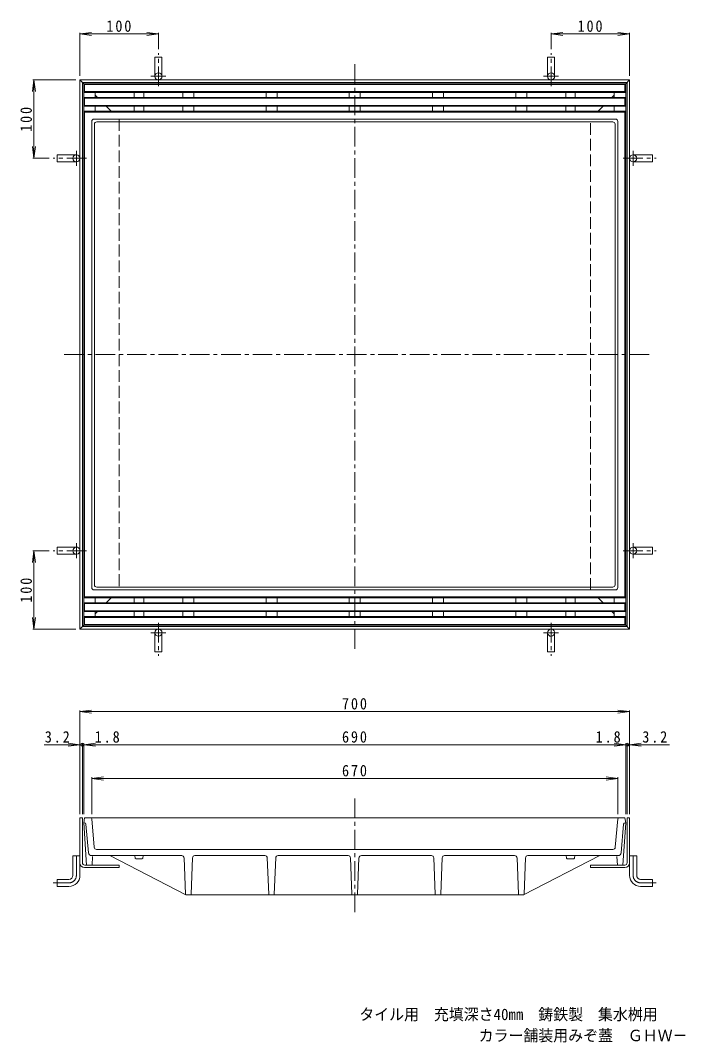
# Model space of a CAD drawing. Units: millimetres, scale not verified. Extents: x -854 to 819, y -687 to 654.
# Drawn here: x -854 to -11, y -687 to 615 of the extents above; entities that cross this region are included whole.
import ezdxf
from ezdxf.enums import TextEntityAlignment as Align

# ---------------------------------------------------------------- set-up
doc = ezdxf.new("R2010")
doc.units = ezdxf.units.MM
doc.header["$LTSCALE"] = 5
doc.header["$PDMODE"] = 32
doc.header["$PDSIZE"] = 4
doc.linetypes.add('CHAIN1', pattern=[8, 5, -1, 1, -1])
doc.linetypes.add('DASHED3', pattern=[4, 3, -1])
for name, color, linetype, lineweight in [('0-0', 3, 'Continuous', 9), ('0-1', 2, 'Continuous', 9), ('0-F', 7, 'Continuous', 9)]:
    doc.layers.add(name, color=color, linetype=linetype, lineweight=lineweight)
doc.layers.add('F-5_F-5ﾚｲﾔ', color=3, linetype='Continuous')
doc.styles.add('ＭＳ ゴシック', font='')
doc.styles.get('ＭＳ ゴシック').set_extended_font_data('MS Gothic')

msp = doc.modelspace()

# ---------------------------------------------------------------- linework, layer by layer
at = {"layer": '0-0', "linetype": 'CHAIN1'}
for p, q in [((-428.338, -185.588), (-428.338, 564.412)), ((-53.338, 189.412), (-803.338, 189.412)), ((-428.338, -376.217), (-428.338, -524.217))]:
    msp.add_line(p, q, dxfattribs=at)
at = {"layer": '0-0'}
for p, q in [((-773.338, 534.412), (-83.338, 534.412)), ((-773.338, -155.588), (-773.338, 534.412)), ((-84.338, 533.412), (-83.338, 534.412)), ((-83.338, 534.412), (-83.338, -155.588)), ((-772.338, 524.412), (-773.338, 523.412)), ((-773.338, 523.412), (-83.338, 523.412)), ((-772.338, 533.412), (-84.338, 533.412)), ((-772.338, 524.412), (-84.338, 524.412)), ((-758.838, 516.912), (-758.838, 523.412)), ((-709.088, 523.412), (-709.088, 516.912)), ((-697.088, 523.412), (-697.088, 516.912)), ((-647.338, 516.912), (-647.338, 523.412)), ((-633.338, 516.912), (-633.338, 523.412)), ((-541.338, 516.912), (-541.338, 523.412)), ((-527.338, 516.912), (-527.338, 523.412)), ((-435.338, 516.912), (-435.338, 523.412)), ((-421.338, 516.912), (-421.338, 523.412)), ((-329.338, 516.912), (-329.338, 523.412)), ((-315.338, 516.912), (-315.338, 523.412)), ((-223.338, 516.912), (-223.338, 523.412)), ((-209.338, 516.912), (-209.338, 523.412)), ((-159.588, 523.412), (-159.588, 516.912)), ((-147.588, 523.412), (-147.588, 516.912)), ((-97.838, 516.912), (-97.838, 523.412)), ((-84.338, 524.412), (-84.338, 533.412)), ((-84.338, 524.412), (-83.338, 523.412)), ((-773.338, 516.912), (-83.338, 516.912)), ((-772.338, 515.912), (-773.338, 516.912)), ((-772.338, 515.912), (-84.338, 515.912)), ((-772.338, 506.912), (-772.338, 515.912)), ((-84.338, 515.912), (-83.338, 516.912)), ((-84.338, 506.912), (-84.338, 515.912)), ((-772.338, 506.912), (-773.338, 505.912)), ((-773.338, 505.912), (-83.338, 505.912)), ((-773.338, 499.412), (-83.338, 499.412)), ((-773.338, 499.412), (-772.338, 498.412)), ((-772.338, 506.912), (-84.338, 506.912)), ((-772.338, 498.412), (-84.338, 498.412)), ((-772.338, -119.588), (-772.338, 498.412)), ((-758.838, 499.412), (-758.838, 505.912)), ((-709.088, 505.912), (-709.088, 499.412)), ((-697.088, 505.912), (-697.088, 499.412)), ((-647.338, 499.412), (-647.338, 505.912)), ((-633.338, 499.412), (-633.338, 505.912)), ((-541.338, 499.412), (-541.338, 505.912)), ((-527.338, 499.412), (-527.338, 505.912)), ((-435.338, 499.412), (-435.338, 505.912)), ((-421.338, 499.412), (-421.338, 505.912)), ((-329.338, 499.412), (-329.338, 505.912)), ((-315.338, 499.412), (-315.338, 505.912)), ((-223.338, 499.412), (-223.338, 505.912)), ((-209.338, 499.412), (-209.338, 505.912)), ((-159.588, 505.912), (-159.588, 499.412)), ((-147.588, 505.912), (-147.588, 499.412)), ((-97.838, 499.412), (-97.838, 505.912)), ((-84.338, 506.912), (-83.338, 505.912)), ((-83.338, 499.412), (-84.338, 498.412)), ((-84.338, 498.412), (-84.338, -119.588)), ((-763.338, -107.588), (-763.338, 486.412)), ((-760.338, 489.412), (-96.338, 489.412)), ((-759.838, -104.088), (-759.838, 482.912)), ((-756.838, 485.912), (-99.838, 485.912)), ((-96.838, 482.912), (-96.838, -104.088)), ((-93.338, 486.412), (-93.338, -107.588)), ((-760.338, -110.588), (-96.338, -110.588)), ((-756.838, -107.088), (-99.838, -107.088)), ((-773.338, -120.588), (-772.338, -119.588)), ((-773.338, -120.588), (-83.338, -120.588)), ((-772.338, -128.088), (-773.338, -127.088)), ((-773.338, -127.088), (-83.338, -127.088)), ((-772.338, -119.588), (-84.338, -119.588)), ((-772.338, -128.088), (-772.338, -137.088)), ((-772.338, -128.088), (-84.338, -128.088)), ((-758.838, -120.588), (-758.838, -127.088)), ((-709.088, -127.088), (-709.088, -120.588)), ((-697.088, -127.088), (-697.088, -120.588)), ((-647.338, -120.588), (-647.338, -127.088)), ((-633.338, -120.588), (-633.338, -127.088)), ((-541.338, -120.588), (-541.338, -127.088)), ((-527.338, -120.588), (-527.338, -127.088)), ((-435.338, -120.588), (-435.338, -127.088)), ((-421.338, -120.588), (-421.338, -127.088)), ((-329.338, -120.588), (-329.338, -127.088)), ((-315.338, -120.588), (-315.338, -127.088)), ((-223.338, -120.588), (-223.338, -127.088)), ((-209.338, -120.588), (-209.338, -127.088)), ((-159.588, -127.088), (-159.588, -120.588)), ((-147.588, -127.088), (-147.588, -120.588)), ((-97.838, -120.588), (-97.838, -127.088)), ((-83.338, -120.588), (-84.338, -119.588)), ((-84.338, -128.088), (-83.338, -127.088)), ((-84.338, -128.088), (-84.338, -137.088)), ((-772.338, -137.088), (-773.338, -138.088)), ((-773.338, -138.088), (-83.338, -138.088)), ((-772.338, -137.088), (-84.338, -137.088)), ((-758.838, -138.088), (-758.838, -144.588)), ((-709.088, -144.588), (-709.088, -138.088)), ((-697.088, -144.588), (-697.088, -138.088)), ((-647.338, -138.088), (-647.338, -144.588)), ((-633.338, -138.088), (-633.338, -144.588)), ((-541.338, -138.088), (-541.338, -144.588)), ((-527.338, -138.088), (-527.338, -144.588)), ((-435.338, -138.088), (-435.338, -144.588)), ((-421.338, -138.088), (-421.338, -144.588)), ((-329.338, -138.088), (-329.338, -144.588)), ((-315.338, -138.088), (-315.338, -144.588)), ((-223.338, -138.088), (-223.338, -144.588)), ((-209.338, -138.088), (-209.338, -144.588)), ((-159.588, -144.588), (-159.588, -138.088)), ((-147.588, -144.588), (-147.588, -138.088)), ((-97.838, -138.088), (-97.838, -144.588)), ((-84.338, -137.088), (-83.338, -138.088)), ((-772.338, -145.588), (-773.338, -144.588)), ((-773.338, -144.588), (-83.338, -144.588)), ((-772.338, -154.588), (-773.338, -155.588)), ((-773.338, -155.588), (-83.338, -155.588)), ((-772.338, -145.588), (-772.338, -154.588)), ((-772.338, -145.588), (-84.338, -145.588)), ((-772.338, -154.588), (-84.338, -154.588)), ((-84.338, -145.588), (-83.338, -144.588)), ((-772.338, -401.217), (-84.338, -401.217)), ((-763.258, -402.13), (-760.078, -438.478)), ((-93.418, -402.13), (-96.598, -438.478)), ((-772.676, -407.217), (-773.338, -407.217)), ((-767.488, -445.566), (-770.684, -409.043)), ((-89.188, -445.566), (-85.992, -409.043)), ((-84, -407.217), (-83.338, -407.217)), ((-99.587, -441.217), (-757.089, -441.217)), ((-648.72, -449.217), (-763.503, -449.217)), ((-762.118, -450.115), (-762.838, -461.217)), ((-740.338, -449.217), (-643.334, -499.107)), ((-708.164, -452.3), (-708.421, -449.217)), ((-699.008, -453.217), (-707.168, -453.217)), ((-698.012, -452.3), (-697.755, -449.217)), ((-645.723, -452.097), (-643.876, -498.257)), ((-634.953, -452.097), (-636.8, -498.257)), ((-542.72, -449.217), (-631.956, -449.217)), ((-539.723, -452.097), (-537.876, -498.257)), ((-528.953, -452.097), (-530.8, -498.257)), ((-436.72, -449.217), (-525.956, -449.217)), ((-433.723, -452.097), (-431.876, -498.257)), ((-422.953, -452.097), (-424.8, -498.257)), ((-419.956, -449.217), (-330.72, -449.217)), ((-327.723, -452.097), (-325.876, -498.257)), ((-316.953, -452.097), (-318.8, -498.257)), ((-313.956, -449.217), (-224.72, -449.217)), ((-221.723, -452.097), (-219.876, -498.257)), ((-116.338, -449.217), (-213.342, -499.107)), ((-210.953, -452.097), (-212.8, -498.257)), ((-207.956, -449.217), (-93.173, -449.217)), ((-158.664, -452.3), (-158.921, -449.217)), ((-157.668, -453.217), (-149.508, -453.217)), ((-148.511, -452.3), (-148.255, -449.217)), ((-94.557, -450.115), (-93.838, -461.217)), ((-86.838, -461.217), (-93.838, -461.217)), ((-213.799, -499.217), (-642.877, -499.217))]:
    msp.add_line(p, q, dxfattribs=at)
for points in [[(-772.338, 524.412), (-772.338, 533.412), (-773.338, 534.412)], [(-84.338, -145.588), (-84.338, -154.588), (-83.338, -155.588)], [(-772.338, -401.217), (-773.338, -407.217), (-769.838, -461.217), (-762.838, -461.217)], [(-84.338, -401.217), (-83.338, -407.217), (-86.838, -461.217)]]:
    msp.add_lwpolyline(points, dxfattribs=at)
for centre, radius, start, end in [((-760.338, 486.412), 3, 90, 180), ((-756.838, 482.912), 3, 90, 180), ((-99.838, 482.912), 3, 0, 90), ((-96.338, 486.412), 3, 0, 90), ((-756.838, -104.088), 3, 180, 270), ((-99.838, -104.088), 3, 270, 0), ((-760.338, -107.588), 3, 180, 270), ((-96.338, -107.588), 3, 270, 0), ((-764.254, -402.217), 1, 5.00029, 90), ((-92.422, -402.217), 1, 90, 174.99971), ((-772.676, -409.217), 2, 5.00014, 90), ((-84, -409.217), 2, 90, 174.99986), ((-757.089, -438.217), 3, 185.00018, 269.99883), ((-99.587, -438.217), 3, 270.00117, 354.99982), ((-763.503, -445.217), 4, 185.00052, 270), ((-707.168, -452.217), 1, 184.76341, 270), ((-699.008, -452.217), 1, 270, 355.23659), ((-648.72, -452.217), 3, 2.29082, 90), ((-631.956, -452.217), 3, 90, 177.70918), ((-542.72, -452.217), 3, 2.29082, 90), ((-525.956, -452.217), 3, 90, 177.70918), ((-436.72, -452.217), 3, 2.29082, 90), ((-419.956, -452.217), 3, 90, 177.70918), ((-330.72, -452.217), 3, 2.29082, 90), ((-313.956, -452.217), 3, 90, 177.70918), ((-224.72, -452.217), 3, 2.29082, 90), ((-207.956, -452.217), 3, 90, 177.70918), ((-157.668, -452.217), 1, 184.76341, 270), ((-149.508, -452.217), 1, 270, 355.23659), ((-93.173, -445.217), 4, 270, 354.99948), ((-642.877, -498.217), 1, 182.29019, 270), ((-637.799, -498.217), 1, 270, 357.70981), ((-536.877, -498.217), 1, 182.29019, 270), ((-531.799, -498.217), 1, 270, 357.70981), ((-430.877, -498.217), 1, 182.29019, 270), ((-425.799, -498.217), 1, 270, 357.70981), ((-324.877, -498.217), 1, 182.29019, 270), ((-319.799, -498.217), 1, 270, 357.70981), ((-218.877, -498.217), 1, 182.29019, 270), ((-213.799, -498.217), 1, 270, 357.70981)]:
    msp.add_arc(centre, radius, start, end, dxfattribs=at)
at = {"layer": '0-1', "linetype": 'CHAIN1'}
for p, q in [((-678.338, 531.212), (-678.338, 573.412)), ((-178.338, 531.212), (-178.338, 573.412)), ((-687.838, 543.912), (-668.838, 543.912)), ((-187.838, 543.912), (-168.838, 543.912)), ((-782.838, 448.912), (-782.838, 429.912)), ((-73.838, 448.912), (-73.838, 429.912)), ((-770.138, 439.412), (-812.338, 439.412)), ((-86.538, 439.412), (-44.338, 439.412)), ((-782.838, -51.088), (-782.838, -70.088)), ((-73.838, -51.088), (-73.838, -70.088)), ((-770.138, -60.588), (-812.338, -60.588)), ((-86.538, -60.588), (-44.338, -60.588)), ((-678.338, -152.388), (-678.338, -194.588)), ((-178.338, -152.388), (-178.338, -194.588)), ((-687.838, -165.088), (-668.838, -165.088)), ((-187.838, -165.088), (-168.838, -165.088)), ((-782.838, -474.417), (-782.838, -444.417)), ((-73.838, -474.417), (-73.838, -444.417)), ((-792.338, -483.917), (-812.338, -483.917)), ((-64.338, -483.917), (-44.338, -483.917))]:
    msp.add_line(p, q, dxfattribs=at)
at = {"layer": '0-1'}
for p, q in [((-682.838, 568.412), (-673.838, 568.412)), ((-682.838, 543.912), (-682.838, 568.412)), ((-673.838, 543.907), (-673.838, 568.412)), ((-182.838, 543.907), (-182.838, 568.412)), ((-173.838, 568.412), (-182.838, 568.412)), ((-173.838, 543.912), (-173.838, 568.412)), ((-78.338, 539.412), (-778.338, 539.412)), ((-778.338, 539.412), (-778.338, -160.588)), ((-778.338, 539.412), (-773.338, 534.412)), ((-81.538, 536.212), (-775.138, 536.212)), ((-78.338, 539.412), (-83.338, 534.412)), ((-81.538, -157.388), (-81.538, 536.212)), ((-78.338, -160.588), (-78.338, 539.412)), ((-758.838, 519.912), (-755.838, 516.912)), ((-97.838, 519.912), (-100.838, 516.912)), ((-744.838, 505.912), (-738.338, 499.412)), ((-111.838, 505.912), (-118.338, 499.412)), ((-782.838, 443.912), (-807.338, 443.912)), ((-807.338, 443.912), (-807.338, 434.912)), ((-73.838, 443.912), (-49.338, 443.912)), ((-49.338, 443.912), (-49.338, 434.912)), ((-782.833, 434.912), (-807.338, 434.912)), ((-73.843, 434.912), (-49.338, 434.912)), ((-807.338, -65.088), (-807.338, -56.088)), ((-782.833, -56.088), (-807.338, -56.088)), ((-782.838, -65.088), (-807.338, -65.088)), ((-73.843, -56.088), (-49.338, -56.088)), ((-73.838, -65.088), (-49.338, -65.088)), ((-49.338, -65.088), (-49.338, -56.088)), ((-744.838, -127.088), (-738.338, -120.588)), ((-111.838, -127.088), (-118.338, -120.588)), ((-758.838, -141.088), (-755.838, -138.088)), ((-97.838, -141.088), (-100.838, -138.088)), ((-778.338, -160.588), (-773.338, -155.588)), ((-78.338, -160.588), (-83.338, -155.588)), ((-778.338, -160.588), (-78.338, -160.588)), ((-682.838, -165.088), (-682.838, -189.588)), ((-673.838, -165.082), (-673.838, -189.588)), ((-182.838, -165.082), (-182.838, -189.588)), ((-173.838, -165.088), (-173.838, -189.588)), ((-682.838, -189.588), (-673.838, -189.588)), ((-173.838, -189.588), (-182.838, -189.588)), ((-778.338, -401.217), (-775.138, -401.217)), ((-778.338, -401.217), (-778.338, -474.417)), ((-775.138, -401.217), (-775.138, -458.217)), ((-78.338, -401.217), (-81.538, -401.217)), ((-81.538, -401.217), (-81.538, -458.217)), ((-78.338, -401.217), (-78.338, -474.417)), ((-787.338, -474.417), (-787.338, -449.417)), ((-778.338, -449.417), (-787.338, -449.417)), ((-78.338, -449.417), (-69.338, -449.417)), ((-69.338, -474.417), (-69.338, -449.417)), ((-772.338, -464.417), (-728.338, -464.417)), ((-772.138, -461.217), (-728.338, -461.217)), ((-728.338, -461.217), (-728.338, -464.417)), ((-128.338, -461.217), (-128.338, -464.417)), ((-84.538, -461.217), (-128.338, -461.217)), ((-84.338, -464.417), (-128.338, -464.417)), ((-807.338, -488.417), (-807.338, -479.417)), ((-792.338, -479.417), (-807.338, -479.417)), ((-64.338, -479.417), (-49.338, -479.417)), ((-49.338, -488.417), (-49.338, -479.417)), ((-792.338, -488.417), (-807.338, -488.417)), ((-64.338, -488.417), (-49.338, -488.417))]:
    msp.add_line(p, q, dxfattribs=at)
at = {"layer": '0-1', "linetype": 'DASHED3'}
for p, q in [((-128.338, 489.412), (-728.338, 489.412)), ((-128.338, -110.588), (-128.338, 489.412))]:
    msp.add_line(p, q, dxfattribs=at)
at = {"layer": '0-1'}
msp.add_lwpolyline([(-775.138, 536.212), (-775.138, -157.388), (-81.538, -157.388)], dxfattribs=at)
at = {"layer": '0-1', "linetype": 'DASHED3'}
msp.add_lwpolyline([(-728.338, 489.412), (-728.338, -110.588), (-128.338, -110.588)], dxfattribs=at)
at = {"layer": '0-1'}
for centre in [(-678.338, 543.912), (-178.338, 543.912), (-782.838, 439.412), (-73.838, 439.412), (-73.838, -60.588), (-678.338, -165.088)]:
    msp.add_circle(centre, 4.5, dxfattribs=at)
for centre, radius, start, end in [((-782.838, -60.588), 4.5, 278.64996, 270), ((-178.338, -165.088), 4.5, 8.64996, 0), ((-772.338, -458.417), 6, 180, 270), ((-772.138, -458.217), 3, 180, 270), ((-84.538, -458.217), 3, 272.17125, 0), ((-84.338, -458.417), 6, 271.08562, 0), ((-792.338, -474.417), 5, 270, 0), ((-792.338, -474.417), 14, 270, 0), ((-64.338, -474.417), 14, 180, 270), ((-64.338, -474.417), 5, 180, 270)]:
    msp.add_arc(centre, radius, start, end, dxfattribs=at)
at = {"layer": '0-1', "linetype": 'CHAIN1'}
for centre, start, end in [((-792.338, -474.417), 270, 359.99998), ((-64.338, -474.417), 180, 269.99998)]:
    msp.add_arc(centre, 9.5, start, end, dxfattribs=at)
at = {"layer": '0-F'}
for p, q in [((-778.338, 597.893), (-763.466, 599.851)), ((-778.338, 544.412), (-778.338, 599.393)), ((-678.338, 597.893), (-693.21, 599.851)), ((-678.338, 578.412), (-678.338, 599.393)), ((-178.338, 597.893), (-163.466, 599.851)), ((-178.338, 578.412), (-178.338, 599.393)), ((-78.338, 597.893), (-93.21, 599.851)), ((-78.338, 544.412), (-78.338, 599.393)), ((-778.338, 597.893), (-678.338, 597.893)), ((-778.338, 597.893), (-763.466, 595.935)), ((-678.338, 597.893), (-693.21, 595.935)), ((-178.338, 597.893), (-78.338, 597.893)), ((-178.338, 597.893), (-163.466, 595.935)), ((-78.338, 597.893), (-93.21, 595.935)), ((-836.819, 539.411), (-838.777, 524.54)), ((-783.338, 539.412), (-838.319, 539.411)), ((-836.819, 539.411), (-836.818, 439.411)), ((-836.819, 539.411), (-834.861, 524.54)), ((-836.818, 439.411), (-838.776, 454.283)), ((-836.818, 439.411), (-834.86, 454.283)), ((-817.337, 439.412), (-838.318, 439.411)), ((-836.811, -60.589), (-838.769, -75.46)), ((-817.331, -60.588), (-838.311, -60.589)), ((-836.811, -60.589), (-836.81, -160.589)), ((-836.811, -60.589), (-834.853, -75.46)), ((-836.81, -160.589), (-838.768, -145.717)), ((-836.81, -160.589), (-834.853, -145.717)), ((-783.329, -160.588), (-838.31, -160.589)), ((-778.338, -265.6), (-763.466, -263.642)), ((-778.338, -396.217), (-778.338, -264.1)), ((-778.338, -265.6), (-78.338, -265.6)), ((-778.338, -265.6), (-763.466, -267.558)), ((-78.338, -265.6), (-93.21, -263.642)), ((-78.338, -265.6), (-93.21, -267.558)), ((-78.338, -396.217), (-78.338, -264.1)), ((-27.666, -307.862), (-824.01, -307.862)), ((-778.338, -307.862), (-793.21, -305.904)), ((-778.338, -307.862), (-793.21, -309.82)), ((-775.138, -396.217), (-775.138, -306.362)), ((-773.338, -307.862), (-758.466, -305.904)), ((-773.338, -396.217), (-773.338, -306.362)), ((-773.338, -307.862), (-758.466, -309.82)), ((-83.338, -307.862), (-98.21, -305.904)), ((-83.338, -307.862), (-98.21, -309.82)), ((-83.338, -396.217), (-83.338, -306.362)), ((-81.538, -396.217), (-81.538, -306.362)), ((-78.338, -307.862), (-63.466, -305.904)), ((-78.338, -307.862), (-63.466, -309.82)), ((-763.338, -350.849), (-748.466, -348.891)), ((-763.338, -396.217), (-763.338, -349.349)), ((-763.338, -350.849), (-93.338, -350.849)), ((-763.338, -350.849), (-748.466, -352.807)), ((-93.338, -350.849), (-108.21, -348.891)), ((-93.338, -350.849), (-108.21, -352.807)), ((-93.338, -396.217), (-93.338, -349.349))]:
    msp.add_line(p, q, dxfattribs=at)
for p in [(-775.138, -307.862), (-81.538, -307.862)]:
    msp.add_point(p, dxfattribs=at)

# ---------------------------------------------------------------- texts
at = {"layer": '0-F', "color": 2, "char_height": 14.66, "attachment_point": 7, "style": 'ＭＳ ゴシック'}
for s, insert in [('\\T1.27;\\W0.9;100', (-744.588, 600.393)), ('\\T1.27;\\W0.9;100', (-144.588, 600.393)), ('\\T1.27;\\W0.9;700', (-444.588, -263.1)), ('\\T1.27;\\W0.9;3.2', (-823.034, -305.362)), ('\\T1.27;\\W0.9;1.8', (-759.413, -305.362)), ('\\T1.27;\\W0.9;690', (-444.588, -305.362)), ('\\T1.27;\\W0.9;1.8', (-121.531, -305.362)), ('\\T1.27;\\W0.9;3.2', (-62.173, -305.362)), ('\\T1.27;\\W0.9;670', (-444.588, -348.349))]:
    msp.add_mtext(s, dxfattribs=dict(at, insert=insert))
at = {"layer": '0-F', "color": 2, "char_height": 14.66, "attachment_point": 7, "rotation": 90.001, "style": 'ＭＳ ゴシック'}
for insert in [(-839.318, 473.161), (-839.311, -126.839)]:
    msp.add_mtext('\\T1.27;\\W0.9;100', dxfattribs=dict(at, insert=insert))
at = {"layer": 'F-5_F-5ﾚｲﾔ', "style": 'ＭＳ ゴシック', "width": 0.95}
for s, p in [('タイル用\u3000充填深さ40㎜\u3000鋳鉄製\u3000集水桝用', (-422.531, -663.182)), ('カラー舗装用みぞ蓋\u3000ＧＨＷ－１４－６００＋Ｌ６０Ｇ', (-270.557, -690.077))]:
    msp.add_text(s, height=14.66, dxfattribs=at).set_placement(p, align=Align.BOTTOM_LEFT)

doc.saveas('drawing.dxf')
